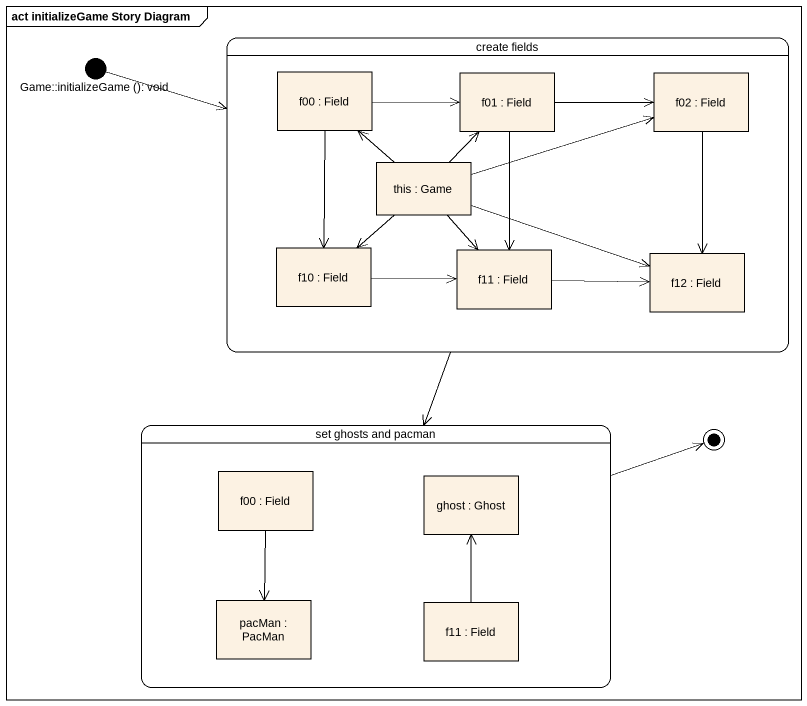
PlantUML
@startuml
mainframe act initializeGame Story Diagram
hide empty description
state "Game::initializeGame (): void" as Game_initializeGame_void <<start>>
state "create fields" as create_fields {
  state "f00 : Field" as f00 <<object>>
  state "f01 : Field" as f01 <<object>>
  state "f02 : Field" as f02 <<object>>
  state "this : Game" as this <<object>>
  state "f10 : Field" as f10 <<object>>
  state "f11 : Field" as f11 <<object>>
  state "f12 : Field" as f12 <<object>>
}
state "set ghosts and pacman" as set_ghosts_and_pacman {
  state "f00 : Field" as f00_2 <<object>>
  state "ghost : Ghost" as ghost <<object>>
  state "pacMan : PacMan" as pacMan <<object>>
  state "f11 : Field" as f11_2 <<object>>
}
Game_initializeGame_void -right-> create_fields
create_fields --> set_ghosts_and_pacman
f00 -right-> f01
f00 --> f10
f01 -right-> f02
f01 --> f11
f02 --> f12
this -up-> f00
this -up-> f01
this -right-> f02
this --> f10
this --> f11
this -right-> f12
f10 -right-> f11
f11 -right-> f12
f00_2 --> pacMan
f11_2 -up-> ghost
set_ghosts_and_pacman -right-> [*]
@enduml
